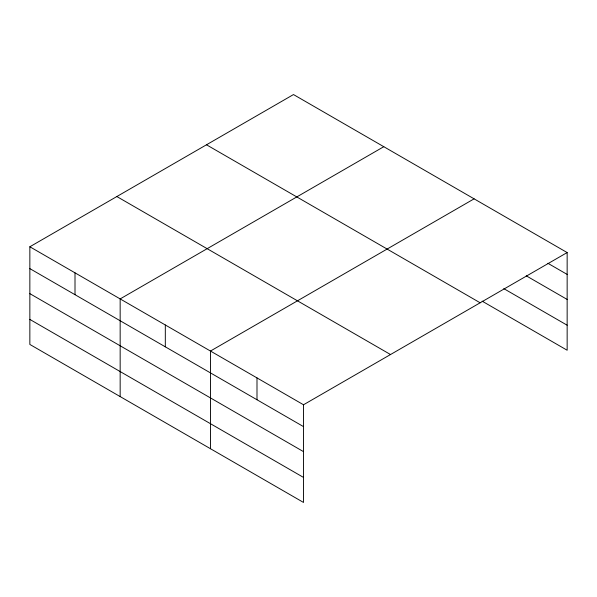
<?xml version="1.0" encoding="UTF-8"?>
<svg xmlns="http://www.w3.org/2000/svg" width="597" height="597" viewBox="0 0 597 597"><rect width="100%" height="100%" fill="white"/><g stroke="black" fill="none" stroke-linecap="round" stroke-linejoin="round"><path stroke-width="0.9" d="M482.122 301.142L567.15 350.23L567.15 252.561L293.485 94.557L29.85 246.77L29.85 344.439L303.515 502.443L303.515 404.766L29.85 246.77M383.796 146.698L120.161 298.91L120.161 396.58M474.108 198.838L210.465 351.051L210.465 448.72M303.515 404.766L567.15 252.561M547.897 263.292L567.15 274.411M526.241 275.814L567.15 299.433M503.786 288.627L567.15 325.208M206.487 144.787L480.152 302.791M116.848 196.54L390.513 354.536M29.85 268.62L303.515 426.616M29.85 293.642L303.515 451.638M29.85 319.417L303.515 477.421M256.994 377.908L256.994 399.759M165.317 324.977L165.317 346.827M75.006 272.836L75.006 294.687"/></g></svg>
